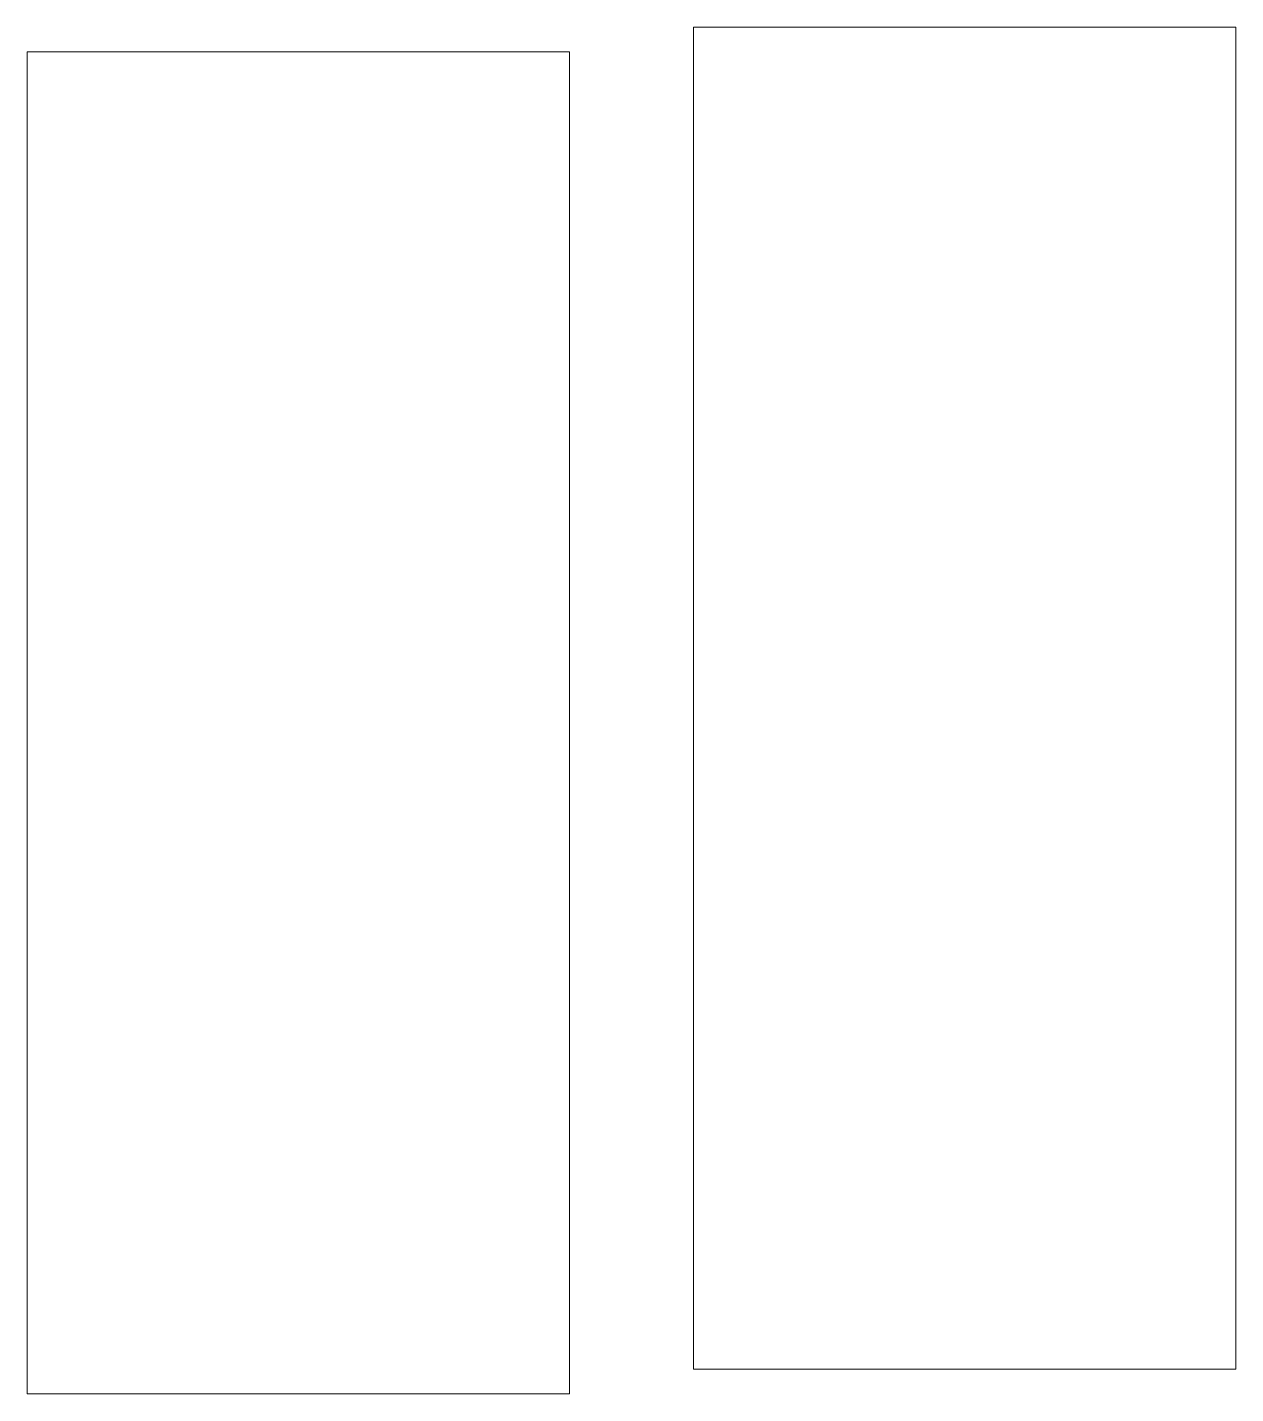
# Model space of a CAD drawing. Header units: inches. Extents: x 0 to 0.45, y -0.25 to 0.259.
import ezdxf

# ---------------------------------------------------------------- set-up
doc = ezdxf.new("R2010")
doc.units = ezdxf.units.IN
doc.header["$MEASUREMENT"] = 0

msp = doc.modelspace()

# ---------------------------------------------------------------- linework, layer by layer
at = {"color": 242, "linetype": 'Continuous', "lineweight": 15, "true_color": 0xcd2027}
for p, q in [((0.45031, 0.25912), (0.24831, 0.25912)), ((0.24831, 0.25912), (0.24831, -0.24088)), ((0.45031, 0.25912), (0.45031, -0.24088)), ((0.202, 0.25), (0, 0.25)), ((0, 0.25), (0, -0.25)), ((0.202, 0.25), (0.202, -0.25)), ((0.45031, -0.24088), (0.24831, -0.24088)), ((0.202, -0.25), (0, -0.25))]:
    msp.add_line(p, q, dxfattribs=at)

doc.saveas('drawing.dxf')
